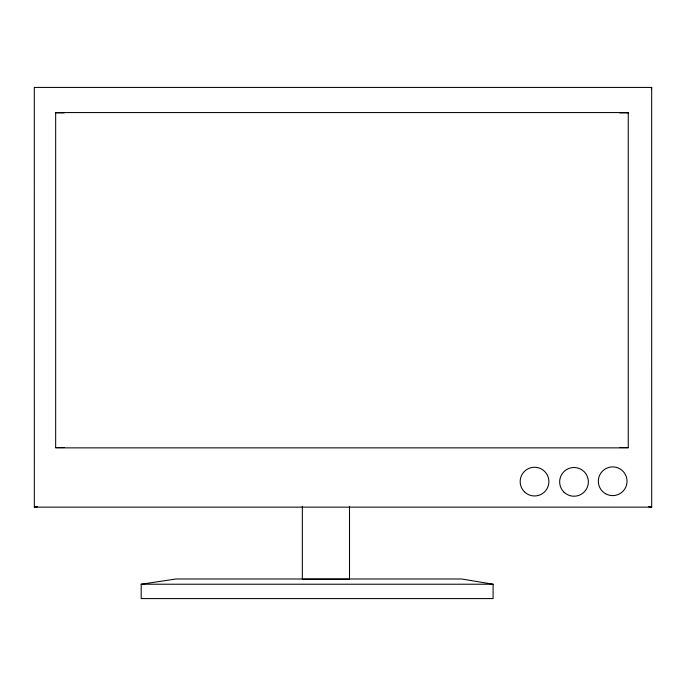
<?xml version="1.0" encoding="UTF-8"?>
<svg xmlns="http://www.w3.org/2000/svg" width="686" height="686" viewBox="0 0 686 686"><rect width="100%" height="100%" fill="white"/><g stroke="black" fill="none" stroke-linecap="round" stroke-linejoin="round"><path stroke-width="1.03" d="M651.374 89.54L651.666 87.422L34.3 87.422L34.334 507.143L651.7 507.143L651.666 87.422M34.334 507.143L37.498 506.662M141.196 584.223L176.053 578.993L461.687 578.993L493.088 584.223L493.088 598.578L141.196 598.578L141.196 584.223L493.088 584.223M55.669 112.89L64.235 112.89M619.681 112.89L628.239 112.89M55.669 447.538L64.235 447.538M619.681 447.538L628.239 447.538M648.579 506.62L651.7 507.143M349.508 506.294L349.508 579.276L302.337 579.276L302.337 506.294M628.239 112.564L55.669 112.564L55.669 447.864L628.239 447.864L628.239 112.564M605.506 493.68A14.355 14.355 0 0 0 627.038 481.246A14.355 14.355 0 0 0 605.506 468.812A14.355 14.355 0 0 0 605.506 493.68M563.858 492.016A14.355 14.355 0 0 0 587.876 485.577A14.355 14.355 0 0 0 570.298 467.998A14.355 14.355 0 0 0 563.858 492.016M524.387 491.768A14.355 14.355 0 0 0 548.406 485.328A14.355 14.355 0 0 0 530.818 467.741A14.355 14.355 0 0 0 524.387 491.768"/></g></svg>
